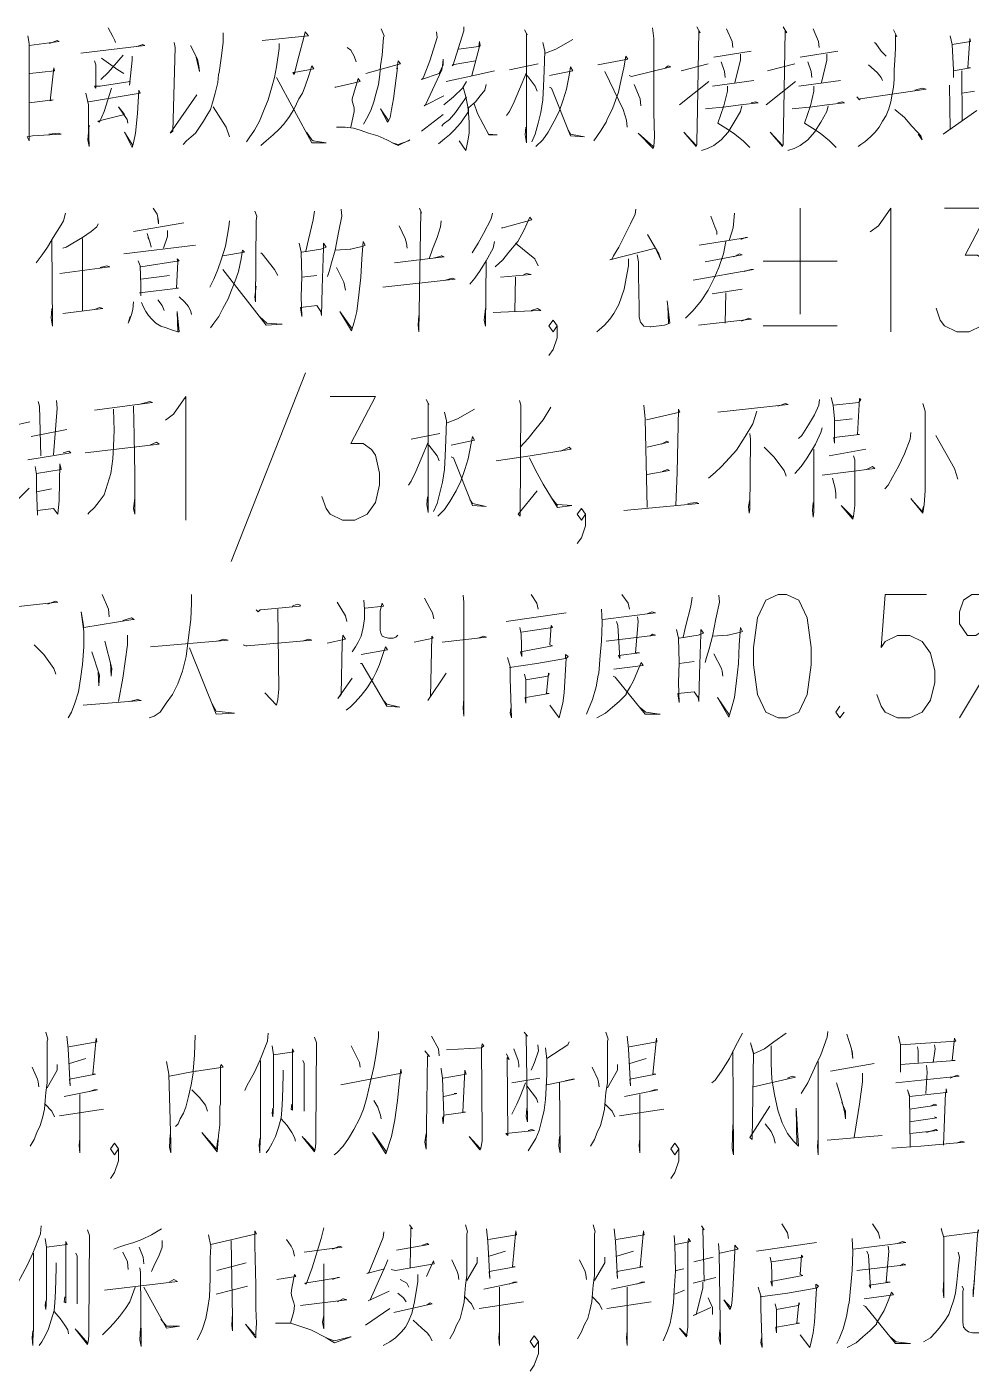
# Model space of a CAD drawing. Header units: millimetres. Extents: x 0 to 829, y 0 to 586.
# Drawn here: x 677.15 to 707.28, y 411.02 to 453.92 of the extents above; entities that cross this region are included whole.
import ezdxf

# ---------------------------------------------------------------- set-up
doc = ezdxf.new("R2010")
doc.units = ezdxf.units.MM

msp = doc.modelspace()

# ---------------------------------------------------------------- linework, layer by layer
at = {"color": 0, "lineweight": 0}
for points in [[(679.742806, 453.883889), (679.8945, 453.605194), (679.958, 453.478194), (679.979167, 453.418222)], [(688.456417, 453.852139), (688.544611, 453.633417), (688.523444, 453.573444), (688.481111, 453.012528), (688.43525, 452.673861), (688.414083, 452.391639), (688.37175, 452.081194), (688.283556, 451.77075), (688.220056, 451.523806), (688.131861, 451.276861), (688.0225, 451.058139), (687.891972, 450.807667)], [(691.088139, 453.915639), (691.088139, 453.788639), (690.738889, 452.673861), (690.717722, 452.702083), (691.458556, 452.829083)], [(693.021361, 453.820389), (693.109556, 453.665167), (693.088389, 453.696917), (693.088389, 450.218528), (693.046056, 450.469), (693.067222, 450.715944)], [(697.110056, 453.883889), (697.152389, 453.541694), (697.152389, 451.245111), (697.152389, 451.181611), (697.173556, 450.4055), (697.152389, 450.095056), (697.131222, 450.031556), (696.651444, 450.528972), (697.131222, 450.095056)], [(698.521167, 453.915639), (698.630528, 453.728667), (698.588194, 453.788639), (698.542333, 451.276861), (698.521167, 450.250278), (698.521167, 450.158556), (698.5, 450.095056), (698.108417, 450.560722), (698.5, 450.126806)], [(699.477194, 453.852139), (699.653583, 453.449972), (699.67475, 453.263)], [(701.283417, 453.915639), (701.392778, 453.728667), (701.346917, 453.788639), (701.304583, 451.276861), (701.283417, 450.250278), (701.283417, 450.158556), (701.26225, 450.095056), (700.870667, 450.560722), (701.26225, 450.126806)], [(702.239444, 453.852139), (702.412306, 453.449972), (702.433472, 453.263)], [(704.804139, 453.820389), (704.9135, 453.605194), (704.867639, 453.665167), (704.867639, 453.23125), (704.846472, 452.857306), (704.825306, 452.546861), (704.825306, 452.236417), (704.804139, 451.989472), (704.761806, 451.77075), (704.715944, 451.523806), (704.652444, 451.305083), (704.56425, 451.089889), (704.454889, 450.902917), (704.349056, 450.715944), (704.218528, 450.560722), (704.063306, 450.4055), (703.890444, 450.250278), (703.759917, 450.158556), (703.67525, 450.095056)], [(677.178111, 453.633417), (677.220444, 453.386472), (677.220444, 451.957722), (677.220444, 451.866), (677.220444, 451.089889), (677.220444, 450.282028), (677.153417, 450.4055), (677.329806, 450.43725), (678.2435, 450.497222), (678.155306, 450.528972), (677.851917, 450.497222)], [(677.220444, 453.322972), (678.176472, 453.449972), (678.112972, 453.478194), (677.873083, 453.386472)], [(681.848889, 453.418222), (681.873583, 453.263), (681.806556, 450.592472), (681.718361, 450.528972), (682.568556, 451.742528)], [(683.415222, 453.728667), (683.415222, 453.478194), (683.415222, 453.418222), (683.348194, 452.920806), (683.284694, 452.455139), (683.263528, 452.391639), (683.242361, 452.144694), (683.154167, 451.8025), (683.065972, 451.492056), (683.002472, 451.276861), (682.893111, 451.089889), (682.78375, 450.902917), (682.653222, 450.715944), (682.522694, 450.528972), (682.392167, 450.4055), (682.240472, 450.282028), (682.131111, 450.158556)], [(685.19675, 453.386472), (685.19675, 453.23125), (685.112083, 452.642111), (685.045056, 452.299917), (684.956861, 451.957722), (684.851028, 451.587306), (684.7205, 451.276861), (684.568806, 450.902917), (684.413583, 450.624222), (684.240722, 450.37375), (684.152528, 450.250278)], [(684.653472, 453.478194), (686.131611, 453.633417), (686.02225, 453.760417), (685.979917, 453.573444), (685.828222, 452.984306), (685.676528, 452.391639), (685.630667, 452.455139), (685.676528, 452.455139), (686.304472, 452.578611), (686.240972, 452.673861), (686.131611, 452.331667), (686.02225, 452.021222), (685.937583, 451.8025), (685.828222, 451.615528), (685.676528, 451.305083), (685.524833, 451.058139), (685.348444, 450.807667), (685.19675, 450.652444), (685.002722, 450.469), (684.784, 450.282028), (684.611139, 450.126806)], [(690.220306, 453.760417), (690.241472, 453.573444), (690.001583, 452.829083), (689.828722, 452.363417), (689.782861, 452.268167), (689.740528, 452.236417), (690.304972, 452.423389), (690.4355, 452.702083), (690.4355, 452.889056), (690.414333, 452.673861), (690.393167, 452.546861), (689.871056, 451.432083), (689.828722, 451.400333), (690.456667, 451.710778)], [(690.915278, 453.1995), (691.567917, 453.29475), (691.589083, 453.449972), (691.61025, 453.322972), (691.589083, 453.29475), (691.349194, 452.363417)], [(693.6105, 453.418222), (693.674, 453.139528), (693.652833, 452.518639), (693.631667, 452.021222), (693.6105, 451.587306), (693.543472, 451.181611), (693.458806, 450.839417), (693.370611, 450.497222), (693.26125, 450.250278)], [(694.566528, 453.509944), (694.02325, 453.1995), (693.695167, 453.076028)], [(704.193833, 453.418222), (704.239694, 453.386472), (704.412556, 453.139528), (704.56425, 452.984306)], [(706.606833, 453.633417), (706.673861, 453.354722), (706.716194, 452.546861), (706.716194, 452.299917), (706.716194, 452.518639), (707.259472, 452.610361), (707.174806, 452.610361), (707.238306, 453.541694), (707.259472, 453.449972), (706.673861, 453.354722)], [(678.871444, 453.076028), (680.914028, 453.322972), (680.850528, 453.354722), (680.652972, 453.29475)], [(679.305361, 452.829083), (679.351222, 452.702083), (679.351222, 451.957722), (679.305361, 452.021222), (679.48175, 452.021222), (680.437778, 452.176444), (680.416611, 452.052972), (680.501278, 452.857306), (680.501278, 452.984306)], [(680.219056, 453.012528), (679.742806, 452.455139), (679.502917, 452.236417)], [(682.371, 453.322972), (682.589722, 452.889056), (682.632056, 452.673861), (682.653222, 452.486889), (682.547389, 452.952556)], [(687.369861, 453.263), (687.479222, 453.16775), (687.588583, 452.984306), (687.652083, 452.797333)], [(695.370861, 452.702083), (696.326889, 452.889056), (696.259861, 452.984306), (696.196361, 452.610361), (696.108167, 452.236417), (696.0235, 451.83425), (695.847111, 451.336833), (695.653083, 450.934667), (695.631917, 450.871167), (695.455528, 450.592472), (695.240333, 450.282028)], [(699.064444, 452.952556), (700.260361, 453.139528)], [(699.914639, 453.044278), (699.914639, 452.857306), (699.73825, 452.144694)], [(701.826694, 452.952556), (703.022611, 453.139528)], [(702.673361, 453.044278), (702.673361, 452.857306), (702.5005, 452.144694)], [(677.241611, 452.423389), (678.024778, 452.518639), (678.003611, 452.610361), (677.89425, 451.555556), (677.982444, 451.587306), (677.220444, 451.492056)], [(679.524083, 452.920806), (680.046194, 452.546861), (680.240222, 452.423389)], [(687.959, 452.423389), (689.066722, 452.733833), (688.999694, 452.829083), (688.957361, 452.578611), (688.978528, 452.610361), (688.848, 451.615528), (688.7845, 451.276861), (688.742167, 451.026389), (688.696306, 450.934667), (688.653972, 450.871167), (688.43525, 451.305083), (688.675139, 450.934667)], [(690.523694, 452.176444), (691.412694, 452.363417), (692.065333, 452.518639)], [(692.545111, 452.546861), (693.458806, 452.733833)], [(693.825694, 452.363417), (694.566528, 452.518639), (694.4995, 452.642111), (694.457167, 452.423389), (694.368972, 451.925972), (694.263139, 451.587306), (694.132611, 451.213361), (693.977389, 450.902917), (693.783361, 450.560722), (693.6105, 450.313778), (693.391778, 450.095056)], [(696.369222, 452.363417), (696.43625, 452.331667), (697.695667, 452.642111), (697.607472, 452.673861), (697.522806, 452.610361)], [(698.02375, 452.518639), (698.891583, 452.733833)], [(699.304333, 452.797333), (699.413694, 452.486889), (699.434861, 452.299917)], [(700.782472, 452.518639), (701.653833, 452.733833)], [(702.066583, 452.797333), (702.172417, 452.486889), (702.197111, 452.299917)], [(703.999806, 452.702083), (704.282028, 452.455139), (704.412556, 452.299917), (704.454889, 452.208194)], [(706.97725, 452.518639), (706.998417, 450.934667)], [(685.112083, 452.299917), (686.240972, 450.218528), (686.696056, 450.218528), (686.283306, 450.282028), (686.240972, 450.313778), (686.068111, 450.560722)], [(686.978278, 451.989472), (687.002972, 451.989472), (687.782611, 452.176444), (687.719111, 452.268167), (687.525083, 451.615528), (687.525083, 451.555556), (687.588583, 451.336833), (687.588583, 451.213361), (687.479222, 450.715944)], [(691.804278, 452.081194), (691.761944, 451.89775), (691.61025, 451.710778), (691.458556, 451.523806), (691.391528, 451.460306), (691.239833, 451.336833), (691.239833, 451.213361), (691.176333, 451.121639), (690.978778, 450.839417), (690.78475, 450.624222), (690.633056, 450.469), (690.477833, 450.342), (690.283806, 450.186778)], [(691.176333, 452.176444), (691.045806, 451.957722), (690.763583, 451.679028), (690.456667, 451.432083)], [(693.088389, 452.455139), (692.869667, 451.925972), (692.696806, 451.523806), (692.545111, 451.213361), (692.456917, 451.089889)], [(693.109556, 452.363417), (693.370611, 452.021222), (693.434111, 451.866)], [(695.586056, 452.486889), (696.175194, 451.276861), (696.284556, 450.934667), (696.305722, 450.715944)], [(696.520917, 452.081194), (696.718472, 451.615528), (696.739639, 451.400333)], [(697.977889, 451.432083), (698.91275, 452.176444)], [(699.022111, 452.021222), (700.348556, 452.208194)], [(700.740139, 451.432083), (701.675, 452.176444)], [(701.784361, 452.021222), (703.107278, 452.208194)], [(679.023139, 451.8025), (679.111333, 451.432083), (679.111333, 450.779444), (679.1325, 450.095056), (679.090167, 450.313778), (679.1325, 450.779444)], [(679.111333, 451.523806), (680.762333, 451.8025), (680.72, 451.89775), (680.677667, 451.149861), (680.610639, 450.528972), (680.547139, 450.218528), (680.501278, 450.063306), (680.264917, 450.560722), (680.522444, 450.126806)], [(679.848639, 451.957722), (679.612278, 451.213361), (679.460583, 450.871167), (679.414722, 450.902917), (680.264917, 451.121639), (680.067361, 451.368583), (680.349583, 450.962889), (680.37075, 450.839417)], [(691.176333, 451.679028), (690.999944, 451.432083), (690.827083, 451.181611), (690.633056, 450.962889), (690.4355, 450.807667), (690.393167, 450.747694)], [(691.066972, 451.989472), (691.151639, 451.679028), (691.218667, 451.368583), (691.239833, 451.149861), (691.261, 450.871167), (691.261, 450.528972), (691.218667, 450.282028), (691.176333, 450.063306), (691.151639, 449.971583), (690.936444, 450.282028)], [(693.825694, 451.989472), (693.892722, 451.957722), (694.4995, 450.43725), (694.936944, 450.4055), (694.4995, 450.497222), (694.414833, 450.624222)], [(699.501889, 452.021222), (699.501889, 451.866), (699.392528, 451.400333), (699.194972, 450.839417), (699.456028, 450.684194), (699.695917, 450.528972), (699.999306, 450.282028), (700.218028, 450.063306)], [(702.260611, 452.021222), (702.260611, 451.866), (702.15125, 451.400333), (701.957222, 450.839417), (702.218278, 450.684194), (702.458167, 450.528972), (702.761556, 450.282028), (702.97675, 450.063306)], [(703.629389, 451.679028), (703.717583, 451.587306), (703.73875, 451.615528), (705.848361, 451.925972), (705.717833, 451.957722), (705.477944, 451.89775)], [(706.585667, 452.052972), (706.606833, 450.652444), (706.391639, 450.497222), (707.457028, 451.245111)], [(706.998417, 451.8025), (707.39, 451.866)], [(683.60925, 450.4055), (683.503417, 450.715944), (683.090667, 451.368583)], [(691.412694, 451.492056), (691.522056, 451.149861), (691.892472, 450.469), (692.153528, 450.469), (691.892472, 450.497222)], [(699.956972, 451.400333), (699.914639, 451.213361), (699.717083, 450.871167), (699.523056, 450.560722), (699.304333, 450.313778), (699.064444, 450.126806), (698.870417, 450.031556), (698.672861, 449.971583)], [(698.803389, 451.305083), (699.456028, 451.368583), (699.914639, 451.432083), (700.479083, 451.492056), (700.412056, 451.523806), (700.260361, 451.492056)], [(702.715694, 451.400333), (702.673361, 451.213361), (702.479333, 450.871167), (702.281778, 450.560722), (702.066583, 450.313778), (701.826694, 450.126806), (701.629139, 450.031556), (701.435111, 449.971583)], [(701.565639, 451.305083), (702.218278, 451.368583), (702.673361, 451.432083), (703.237806, 451.492056), (703.174306, 451.523806), (703.022611, 451.492056)], [(704.846472, 451.276861), (705.153389, 451.026389), (705.38975, 450.747694), (705.566139, 450.560722), (705.671972, 450.43725), (705.717833, 450.313778), (705.587306, 450.497222)], [(689.740528, 450.592472), (690.4355, 451.121639)], [(687.024139, 450.715944), (687.175833, 450.715944), (687.306361, 450.715944), (687.567417, 450.684194), (687.782611, 450.624222), (688.043667, 450.528972), (688.350583, 450.43725), (688.632806, 450.313778), (688.872694, 450.186778), (688.999694, 450.126806), (689.370111, 450.313778), (689.327778, 450.282028), (688.999694, 450.158556), (688.805667, 450.218528)], [(678.374028, 447.971333), (678.310528, 447.724389), (678.2435, 447.600917), (677.982444, 447.195222), (677.809583, 446.884778), (677.636722, 446.637833), (677.439167, 446.390889)], [(681.178611, 448.126556), (681.309139, 447.943111), (681.351472, 447.724389), (681.351472, 447.632667), (681.330306, 447.816111)], [(684.417111, 448.034833), (684.484139, 447.879611), (684.459444, 447.724389), (684.438278, 445.145583), (684.417111, 445.300806), (684.459444, 445.643)], [(686.329167, 448.034833), (686.286833, 447.756139), (686.135139, 447.13525), (686.046944, 446.761306)], [(687.179361, 448.098333), (687.200528, 447.879611), (687.091167, 447.350444), (686.981806, 446.793056), (686.872444, 446.390889), (686.787778, 446.108667), (686.741917, 445.953444)], [(689.677028, 448.126556), (689.744056, 447.971333), (689.722889, 448.034833), (689.655861, 444.186028), (689.634694, 444.401222), (689.655861, 444.711667)], [(692.005361, 447.971333), (691.9595, 447.787889), (691.719611, 447.322222), (691.54675, 447.011778), (691.352722, 446.701333)], [(692.287583, 447.505667), (692.329917, 447.505667), (693.264778, 447.756139), (693.19775, 447.847861), (693.003722, 447.413944), (692.809694, 447.07175), (692.523944, 446.729556), (692.329917, 446.482611), (692.090028, 446.263889)], [(696.577361, 448.098333), (696.556194, 447.943111), (696.4045, 447.632667), (696.210472, 447.226972), (696.034083, 446.884778), (695.861222, 446.606083), (695.818889, 446.514361), (695.751861, 446.482611), (697.208833, 446.856556), (696.947778, 447.290472), (697.318194, 446.669583), (697.381694, 446.482611), (697.208833, 446.856556)], [(698.969194, 447.879611), (699.099722, 447.537417), (699.16675, 447.382194), (699.16675, 447.290472)], [(699.731194, 447.971333), (699.688861, 447.505667), (699.558333, 447.1035)], [(701.826694, 448.126556), (701.826694, 444.746944)], [(704.059778, 447.378667), (704.324361, 447.565639), (704.719472, 448.126556), (704.719472, 444.186028)], [(706.426917, 448.126556), (707.873306, 448.126556), (707.086611, 446.62725), (707.478194, 446.62725), (707.742778, 446.43675), (707.873306, 446.249778), (708.003833, 445.685333), (708.003833, 445.311389), (707.873306, 444.746944), (707.61225, 444.373), (707.217139, 444.186028), (706.822028, 444.186028), (706.426917, 444.373), (706.296389, 444.559972), (706.165861, 444.937444)], [(679.41825, 447.632667), (679.375917, 447.537417), (679.199528, 447.382194), (678.917306, 447.195222), (678.613917, 447.011778), (678.395194, 446.884778), (678.289361, 446.856556)], [(680.547139, 447.382194), (682.155806, 447.660889)], [(681.633694, 447.258722), (681.633694, 447.413944), (681.633694, 447.226972), (681.503167, 446.856556)], [(683.612778, 447.724389), (683.591611, 447.537417), (683.48225, 446.916528), (683.351722, 446.482611), (683.242361, 446.172167), (683.111833, 445.861722), (682.981306, 445.61125)], [(689.024389, 447.569167), (689.221944, 447.167), (689.264278, 447.011778), (689.285444, 446.856556)], [(690.372, 447.724389), (690.350833, 447.537417), (690.241472, 447.195222), (690.089778, 446.824806), (689.983944, 446.514361)], [(677.940111, 447.1035), (677.961278, 444.369472), (677.918944, 444.619944), (677.940111, 444.930389)], [(678.917306, 447.167), (678.917306, 444.866889)], [(680.24375, 446.669583), (682.526222, 446.948278)], [(680.984583, 447.322222), (681.090417, 446.980028), (681.115111, 446.884778), (681.06925, 447.07175), (681.00575, 447.195222)], [(685.83175, 447.011778), (685.89525, 446.729556), (685.916417, 445.953444), (685.89525, 445.300806), (685.916417, 444.679917), (685.874083, 444.962139), (686.396194, 445.022111), (686.526722, 444.835139), (686.547889, 444.711667), (686.569056, 445.583028), (686.611389, 446.856556), (686.611389, 447.011778), (686.699583, 446.884778), (686.526722, 446.824806), (685.916417, 446.729556)], [(686.981806, 446.793056), (687.461583, 446.824806), (687.48275, 446.824806), (687.874333, 446.916528), (687.937833, 446.948278), (687.874333, 447.07175), (687.832, 446.514361), (687.807306, 445.925222), (687.743806, 445.364306), (687.676778, 444.835139), (687.592111, 444.496472), (687.503917, 444.21425), (687.1335, 444.835139), (687.525083, 444.27775)], [(692.068861, 447.07175), (692.026528, 446.856556), (691.807806, 446.450861), (691.613778, 446.140417), (691.437389, 445.893472), (691.285694, 445.7065)], [(692.742667, 447.011778), (693.352972, 446.514361), (693.458806, 446.295639)], [(699.448972, 447.07175), (699.381944, 446.669583), (699.23025, 446.235667), (699.078556, 445.893472), (698.884528, 445.519528), (698.665806, 445.177333), (698.40475, 444.866889), (698.164861, 444.619944)], [(698.598778, 446.948278), (700.143944, 447.195222), (700.076917, 447.195222), (699.925222, 447.13525)], [(680.702361, 446.450861), (680.765861, 446.295639), (680.787028, 445.67475), (680.787028, 445.427806), (680.787028, 445.332556), (680.787028, 445.427806), (680.744694, 445.427806), (681.982944, 445.583028), (681.919444, 445.583028), (681.961778, 446.419111), (681.940611, 446.514361), (682.004111, 446.450861), (680.787028, 446.263889)], [(683.397583, 446.606083), (684.092556, 446.729556), (684.025528, 446.793056), (683.983194, 446.514361), (683.895, 446.108667), (683.810333, 445.861722), (683.679806, 445.519528), (683.570444, 445.240833), (683.397583, 444.930389), (683.267056, 444.679917), (683.111833, 444.464722), (683.006, 444.3095)], [(684.614667, 446.701333), (684.657, 446.669583), (685.048583, 446.172167), (685.157944, 445.985194)], [(688.872694, 446.390889), (690.460194, 446.574333), (690.372, 446.606083), (690.396694, 446.606083), (690.156806, 446.546111)], [(696.341, 446.514361), (696.341, 446.295639), (696.273972, 445.893472), (696.210472, 445.551278), (696.122278, 445.300806), (696.034083, 445.053861), (695.882389, 444.775167), (695.751861, 444.588194), (695.579, 444.401222), (695.406139, 444.246), (695.339111, 444.186028)], [(696.623222, 446.637833), (696.665556, 446.419111), (696.665556, 445.985194), (696.686722, 444.962139), (696.686722, 444.651694), (696.732583, 444.496472), (696.838417, 444.369472), (697.035972, 444.34125), (697.057139, 444.34125), (697.491056, 444.401222), (697.663917, 444.464722), (697.57925, 445.177333)], [(698.796333, 446.419111), (699.971083, 446.637833), (699.882889, 446.669583), (699.710028, 446.574333)], [(678.201167, 446.048694), (679.788667, 446.263889), (679.700472, 446.295639), (679.48175, 446.235667)], [(683.397583, 446.172167), (684.787528, 444.401222), (685.288472, 444.432972), (685.263778, 444.432972), (684.808694, 444.464722), (684.568806, 444.679917)], [(687.027667, 446.235667), (687.264028, 445.77), (687.285194, 445.67475), (687.309889, 445.519528)], [(691.807806, 446.419111), (691.786639, 444.369472), (691.744306, 444.556444), (691.786639, 444.930389)], [(698.40475, 445.829972), (700.337972, 446.172167), (700.253306, 446.172167), (700.034583, 446.108667)], [(700.644889, 446.43675), (703.0085, 446.43675)], [(680.787028, 445.861722), (681.700722, 445.985194)], [(685.916417, 445.925222), (686.396194, 445.985194)], [(688.505806, 445.61125), (690.809444, 445.861722), (690.72125, 445.893472)], [(690.502528, 445.829972), (690.72125, 445.893472)], [(692.262889, 445.925222), (693.243611, 446.016944), (693.091917, 446.048694), (693.003722, 446.016944)], [(692.742667, 445.925222), (692.7215, 444.835139)], [(681.330306, 445.209083), (681.460833, 445.022111), (681.527861, 444.866889)], [(682.004111, 445.300806), (682.1805, 445.145583), (682.3075, 444.990361), (682.374528, 444.835139), (682.395694, 444.743417)], [(699.015056, 445.396056), (699.971083, 445.551278)], [(699.448972, 445.427806), (699.427806, 444.464722)], [(678.289361, 444.775167), (679.569944, 444.930389), (679.460583, 444.962139), (679.308889, 444.898639)], [(680.547139, 445.145583), (680.525972, 444.898639), (680.483639, 444.743417), (680.416611, 444.556444), (680.374278, 444.464722), (680.441306, 444.679917)], [(680.808194, 445.117361), (680.854056, 444.990361), (680.938722, 444.835139), (681.026917, 444.711667), (681.136278, 444.588194), (681.266806, 444.464722), (681.4185, 444.369472), (681.591361, 444.3095), (681.764222, 444.246), (681.961778, 444.186028), (682.004111, 444.186028), (681.940611, 444.835139), (681.961778, 444.186028)], [(692.026528, 444.806917), (692.763833, 444.835139), (693.547, 444.866889), (693.437639, 444.930389), (693.243611, 444.866889)], [(697.600417, 444.990361), (697.621583, 444.464722)], [(694.069111, 444.373), (693.938583, 444.186028), (693.808056, 444.373), (693.938583, 444.559972), (694.069111, 444.373), (694.069111, 443.995528), (693.938583, 443.621583), (693.808056, 443.434611)], [(698.577611, 444.401222), (700.274472, 444.588194), (700.186278, 444.619944), (699.946389, 444.524694)], [(700.644889, 444.373), (703.0085, 444.373)], [(686.036361, 442.873694), (683.669222, 436.862361)], [(677.502667, 441.967056), (677.545, 441.811833), (677.587333, 440.227861)], [(678.088278, 441.998806), (678.109444, 441.748333), (678.000083, 440.259611)], [(679.305361, 441.688361), (681.153917, 441.935306), (681.065722, 441.967056), (680.72, 441.871806)], [(680.543611, 441.811833), (680.568306, 440.8805), (680.589472, 439.638722), (680.589472, 438.643889), (680.589472, 438.365194), (680.543611, 438.552167), (680.589472, 438.890833)], [(681.566667, 441.370861), (681.827722, 441.557833), (682.222833, 442.122278), (682.222833, 438.178222)], [(686.823056, 442.122278), (688.269444, 442.122278), (687.48275, 440.619444), (687.877861, 440.619444), (688.138917, 440.432472), (688.269444, 440.2455), (688.4035, 439.681056), (688.4035, 439.303583), (688.269444, 438.742667), (688.008389, 438.365194), (687.613278, 438.178222), (687.218167, 438.178222), (686.823056, 438.365194), (686.692528, 438.552167), (686.562, 438.929639)], [(689.885167, 442.027028), (689.973361, 441.871806), (689.952194, 441.903556), (689.952194, 438.425167), (689.909861, 438.675639), (689.931028, 438.922583)], [(692.866139, 441.998806), (692.908472, 441.843583), (692.887306, 438.301694), (692.820278, 438.365194), (693.430583, 439.109556)], [(693.8645, 441.780083), (693.624611, 441.377917), (693.384722, 441.095694), (693.148361, 440.78525), (692.887306, 440.506556)], [(696.831361, 441.843583), (696.873694, 441.406139), (696.940722, 438.580389)], [(699.1985, 441.624861), (701.438639, 441.871806), (701.350444, 441.903556), (701.114083, 441.811833)], [(702.440528, 442.027028), (702.415833, 441.843583), (702.285306, 441.533139), (702.091278, 441.222694), (701.872556, 440.8805), (701.766722, 440.78525)], [(702.807417, 442.090528), (702.874444, 441.843583), (702.916778, 441.406139), (702.916778, 441.003972), (702.916778, 440.757028), (702.916778, 440.630028), (702.895611, 440.817), (703.721111, 440.91225), (703.657611, 440.91225), (703.721111, 442.058778), (703.763444, 442.027028), (703.699944, 441.935306), (702.874444, 441.843583)], [(705.742528, 441.903556), (705.809556, 441.656611), (705.809556, 439.109556), (705.784861, 438.675639), (705.742528, 438.396944), (705.350944, 438.862611)], [(679.915667, 441.716583), (679.936833, 441.035722), (679.915667, 440.538306), (679.8945, 440.136139), (679.827472, 439.666944), (679.718111, 439.328278), (679.60875, 438.986083), (679.457056, 438.767361), (679.305361, 438.580389), (679.1325, 438.425167), (679.090167, 438.365194)], [(690.474306, 441.624861), (690.537806, 441.346167), (690.516639, 440.725278), (690.495472, 440.227861), (690.474306, 439.793944), (690.407278, 439.38825), (690.322611, 439.046056), (690.234417, 438.707389), (690.125056, 438.456917)], [(691.430333, 441.716583), (690.887056, 441.406139), (690.558972, 441.282667)], [(696.919556, 441.377917), (697.981417, 441.624861), (697.939083, 441.716583), (697.89675, 439.698694), (697.850889, 438.643889)], [(700.440278, 441.656611), (700.30975, 441.250917), (700.069861, 440.84875), (699.787639, 440.414833), (699.568917, 440.164361), (699.307861, 439.885667), (699.113833, 439.698694), (698.895111, 439.511722)], [(702.916778, 441.346167), (703.481222, 441.406139)], [(676.677167, 441.190944), (677.241611, 441.314417)], [(677.283944, 440.84875), (678.416361, 441.067472)], [(689.408917, 440.757028), (690.322611, 440.940472)], [(700.221556, 440.940472), (700.242722, 440.757028), (700.221556, 438.520417), (700.200389, 438.396944), (700.179222, 438.612139), (700.221556, 438.830861)], [(702.525194, 441.127444), (702.482861, 440.972222), (702.31, 440.601806), (702.048944, 440.164361), (701.851389, 439.885667), (701.657361, 439.666944)], [(705.350944, 440.972222), (705.329778, 440.757028), (705.156917, 440.291361), (704.959361, 439.885667), (704.765333, 439.543472), (704.634806, 439.296528), (704.525444, 439.173056)], [(676.783, 440.538306), (676.761833, 438.707389), (676.698333, 438.675639), (677.220444, 439.201278)], [(679.001972, 440.319583), (680.543611, 440.506556), (681.372639, 440.601806), (681.284444, 440.661778), (681.065722, 440.570056)], [(689.952194, 440.661778), (689.733472, 440.136139), (689.560611, 439.730444), (689.408917, 439.42), (689.320722, 439.296528)], [(689.973361, 440.570056), (690.234417, 440.227861), (690.297917, 440.072639)], [(690.6895, 440.570056), (691.430333, 440.725278), (691.363306, 440.84875), (691.320972, 440.630028), (691.232778, 440.136139), (691.126944, 439.793944), (690.996417, 439.42), (690.841194, 439.109556), (690.647167, 438.767361), (690.474306, 438.520417), (690.255583, 438.301694)], [(692.125306, 440.072639), (693.211861, 440.227861), (694.517139, 440.446583), (694.450111, 440.506556), (694.189056, 440.383083)], [(696.940722, 440.506556), (697.635694, 440.661778), (697.568667, 440.693528), (697.395806, 440.601806)], [(701.375139, 439.575222), (701.308111, 439.762194), (700.983556, 440.196111), (700.676639, 440.506556)], [(706.155278, 440.8805), (706.744417, 439.822167), (706.85025, 439.4835)], [(677.174583, 440.104389), (678.546889, 440.319583), (678.479861, 440.383083), (678.307, 440.319583)], [(690.6895, 440.196111), (690.756528, 440.164361), (691.363306, 438.643889), (691.80075, 438.612139), (691.363306, 438.707389), (691.278639, 438.830861)], [(693.190694, 440.164361), (693.363556, 439.793944), (693.624611, 439.328278), (693.885667, 438.890833), (694.083222, 438.580389), (694.538306, 438.643889), (694.083222, 438.675639)], [(702.264139, 440.446583), (702.264139, 438.456917), (702.242972, 438.269944), (702.221806, 438.488667), (702.242972, 438.735611)], [(702.743917, 440.227861), (703.918667, 440.446583)], [(703.527083, 440.227861), (703.569417, 440.104389), (703.569417, 439.201278), (703.569417, 438.643889), (703.527083, 438.301694), (703.502389, 438.209972), (703.1355, 438.643889), (703.502389, 438.269944)], [(677.414472, 439.885667), (677.456806, 439.638722), (677.456806, 439.173056), (677.4815, 438.333444), (677.4815, 438.488667), (678.000083, 438.552167), (678.130611, 438.365194), (678.176472, 438.799111), (678.197639, 439.977389), (678.239972, 439.793944), (677.456806, 439.666944)], [(696.940722, 439.638722), (697.656861, 439.762194), (697.593361, 439.793944), (697.416972, 439.730444)], [(702.525194, 439.606972), (704.200889, 439.822167), (704.133861, 439.885667), (703.939833, 439.793944)], [(702.853278, 439.511722), (702.937944, 439.201278), (702.959111, 439.017833), (702.959111, 438.862611)], [(677.456806, 439.077806), (677.936583, 439.173056)], [(693.885667, 438.890833), (694.083222, 438.643889)], [(705.372111, 438.830861), (705.721361, 438.456917), (705.763694, 438.612139)], [(694.97575, 438.365194), (694.845222, 438.178222), (694.711167, 438.365194), (694.845222, 438.552167), (694.97575, 438.365194), (694.97575, 437.99125), (694.845222, 437.613778), (694.711167, 437.426806)], [(696.199889, 438.488667), (698.591722, 438.707389), (698.503528, 438.735611), (698.242472, 438.707389)], [(679.552306, 435.807556), (679.746333, 435.341889), (679.7675, 435.094944)], [(682.399222, 435.807556), (682.399222, 435.528861), (682.378056, 435.003222), (682.289861, 434.350583), (682.226361, 433.821417), (682.117, 433.35575), (681.965306, 432.953583), (681.788917, 432.611389), (681.594889, 432.332694), (681.397333, 432.050472), (681.203306, 431.927), (681.051611, 431.867028)], [(691.0705, 435.779333), (691.091667, 435.560611), (691.091667, 431.927), (691.0705, 432.177472), (691.091667, 432.487917)], [(693.243611, 435.807556), (693.42, 435.528861), (693.462333, 435.341889)], [(696.136389, 435.807556), (696.330417, 435.528861), (696.376278, 435.341889)], [(699.223194, 435.779333), (699.244361, 435.560611), (699.135, 435.031444), (699.025639, 434.474056), (698.919806, 434.068361), (698.831611, 433.789667), (698.789278, 433.634444)], [(705.851889, 435.807556), (704.539556, 435.807556), (704.4055, 434.11775), (704.539556, 434.30825), (704.931139, 434.495222), (705.32625, 434.495222), (705.721361, 434.30825), (705.982417, 433.930778), (706.116472, 433.366333), (706.116472, 432.992389), (705.982417, 432.427944), (705.721361, 432.054), (705.32625, 431.867028), (704.931139, 431.867028), (704.539556, 432.054), (704.4055, 432.240972), (704.274972, 432.614917)], [(706.903167, 431.867028), (709.270306, 435.807556)], [(707.562861, 435.807556), (707.823917, 435.433611), (707.823917, 435.056139), (707.693389, 434.682194), (707.428806, 434.495222), (707.16775, 434.495222), (706.903167, 434.869167), (706.903167, 435.246639), (707.037222, 435.620583), (707.298278, 435.807556), (707.562861, 435.807556), (707.823917, 435.620583), (708.219028, 435.433611), (708.614139, 435.433611), (709.00925, 435.620583), (709.270306, 435.807556)], [(675.901056, 435.313667), (678.137667, 435.560611), (678.053, 435.592361), (677.813111, 435.497111)], [(684.462972, 435.313667), (684.53, 435.250167), (684.5935, 435.313667), (684.614667, 435.313667), (685.856444, 435.437139), (685.877611, 435.468889), (685.76825, 435.497111), (685.616556, 435.437139)], [(685.157944, 435.341889), (685.182639, 432.798361), (685.157944, 432.456167), (685.115611, 432.269194), (684.745194, 432.671361), (685.115611, 432.269194), (685.136778, 432.360917)], [(687.048833, 435.560611), (687.309889, 435.126694), (687.35575, 434.939722)], [(687.899028, 435.624111), (687.920194, 435.341889), (687.920194, 435.031444), (687.877861, 434.75275), (687.810833, 434.474056), (687.722639, 434.287083), (687.637972, 434.131861), (687.528611, 433.976639)], [(687.941361, 435.373639), (688.526972, 435.437139), (688.484639, 435.528861), (688.421139, 435.281917), (688.421139, 435.063194), (688.421139, 434.876222), (688.421139, 434.661028), (688.442306, 434.565778), (688.484639, 434.474056), (688.572833, 434.442306), (688.682194, 434.410556), (688.833889, 434.410556), (688.918556, 434.442306), (688.985583, 434.505806)], [(689.83225, 435.684083), (690.005111, 435.373639), (690.093306, 435.218417), (690.135639, 435.031444)], [(695.48375, 435.341889), (695.504917, 434.907972), (695.48375, 434.318833), (695.441417, 433.853167), (695.395556, 433.29225), (695.374389, 433.232278), (695.310889, 432.858333), (695.201528, 432.456167), (695.071, 432.145722), (695.0075, 431.9905)], [(698.376528, 435.715833), (698.330667, 435.437139), (698.178972, 434.81625), (698.094306, 434.442306)], [(680.204944, 434.971472), (680.487167, 435.063194), (680.571833, 435.003222), (680.5295, 435.003222), (678.963167, 434.75275), (678.8785, 435.250167), (678.963167, 434.629278), (678.963167, 434.131861), (678.920833, 433.574472), (678.857333, 433.108806), (678.790306, 432.703111), (678.680944, 432.332694), (678.571583, 432.050472), (678.46575, 431.867028)], [(692.442806, 434.939722), (694.354861, 435.218417)], [(695.526083, 435.003222), (697.201778, 435.218417), (697.092417, 435.250167), (696.940722, 435.186667)], [(695.963528, 434.939722), (696.005861, 434.81625), (696.069361, 433.757917), (696.027028, 433.853167), (696.700833, 433.944889), (696.570306, 433.944889), (696.6585, 434.939722), (696.637333, 435.094944)], [(680.356639, 434.505806), (680.356639, 434.195361), (680.204944, 433.137028), (680.074417, 432.392667)], [(686.724278, 434.255333), (687.309889, 434.382333), (687.225222, 434.505806), (687.204056, 434.255333), (687.179361, 432.611389), (687.073528, 432.487917), (687.528611, 433.137028)], [(692.876722, 434.75275), (692.919056, 434.537556), (692.940222, 433.821417), (692.897889, 433.976639), (693.917417, 434.163611), (693.83275, 434.195361), (693.875083, 434.81625), (693.917417, 434.75275), (692.919056, 434.597528)], [(695.635444, 434.318833), (697.201778, 434.505806), (697.113583, 434.537556), (697.028917, 434.474056)], [(697.875583, 434.692778), (697.939083, 434.410556), (697.963778, 433.634444), (697.939083, 432.981806), (697.963778, 432.360917), (697.917917, 432.643139), (698.440028, 432.703111), (698.570556, 432.516139), (698.591722, 432.392667), (698.612889, 433.264028), (698.65875, 434.537556), (698.65875, 434.692778), (698.743417, 434.565778), (698.570556, 434.505806), (697.963778, 434.410556)], [(699.025639, 434.474056), (699.505417, 434.505806), (699.526583, 434.505806), (699.918167, 434.597528), (699.985194, 434.629278), (699.918167, 434.75275), (699.875833, 434.195361), (699.854667, 433.602694), (699.787639, 433.045306), (699.724139, 432.516139), (699.635944, 432.177472), (699.54775, 431.89525), (699.180861, 432.516139), (699.572444, 431.95875)], [(678.074167, 433.264028), (678.007139, 433.447472), (677.682583, 433.884917), (677.379194, 434.195361)], [(679.636972, 434.318833), (679.855694, 433.447472), (679.834528, 433.200528), (679.813361, 433.634444)], [(681.093944, 434.131861), (683.573972, 434.350583), (683.41875, 434.382333), (683.224722, 434.318833)], [(682.332194, 434.100111), (683.182389, 431.9905), (683.768, 432.02225), (683.182389, 432.082222), (683.051861, 432.332694)], [(684.050222, 434.195361), (684.138417, 434.163611), (684.18075, 434.163611), (686.2445, 434.350583), (686.138667, 434.382333), (685.941111, 434.318833)], [(687.810833, 433.884917), (688.6575, 434.040139), (688.594, 434.131861), (688.505806, 433.884917), (688.396444, 433.574472), (688.290611, 433.324), (688.18125, 433.108806), (688.008389, 432.826583), (687.810833, 432.579639), (687.616806, 432.360917), (687.465111, 432.205694), (687.334583, 432.113972)], [(689.507694, 434.287083), (690.114472, 434.410556), (690.072139, 434.474056), (690.029806, 432.547889), (689.941611, 432.424417), (690.527222, 433.29225)], [(690.396694, 434.287083), (691.811333, 434.442306), (691.723139, 434.474056), (691.550278, 434.410556)], [(679.224222, 433.976639), (679.464111, 433.232278), (679.442944, 432.890083), (679.421778, 433.324)], [(692.5945, 432.177472), (692.569806, 432.02225), (692.615667, 431.867028), (692.569806, 433.108806), (692.569806, 433.510972), (692.485139, 433.789667)], [(692.548639, 433.479222), (693.42, 433.602694), (694.333694, 433.757917), (694.333694, 433.884917), (694.418361, 433.821417), (694.354861, 433.757917), (694.287833, 432.671361), (694.2455, 432.332694), (694.178472, 432.050472), (694.136139, 431.867028), (693.83275, 432.269194)], [(695.875333, 433.41925), (696.810194, 433.542722), (696.746694, 433.634444), (696.637333, 433.35575), (696.506806, 433.045306), (696.397444, 432.858333), (696.266917, 432.643139), (696.266917, 432.611389), (696.048194, 432.392667), (695.833, 432.205694), (695.614278, 432.02225), (695.332056, 431.867028)], [(697.963778, 433.602694), (698.440028, 433.666194)], [(699.0715, 433.913139), (699.311389, 433.447472), (699.332556, 433.35575), (699.353722, 433.200528)], [(687.789667, 433.602694), (687.832, 433.602694), (688.636333, 432.237444), (689.049083, 432.205694), (688.636333, 432.300944), (688.526972, 432.424417)], [(693.028417, 433.264028), (693.07075, 433.077056), (693.07075, 432.332694), (693.049583, 432.516139), (693.07075, 432.516139), (693.811583, 432.643139), (693.723389, 432.643139), (693.790417, 433.29225), (693.811583, 433.264028), (693.765722, 433.200528), (693.07075, 433.077056)], [(695.854167, 433.200528), (695.917667, 433.168778), (696.873694, 431.9905), (697.353472, 431.9905), (697.332306, 431.9905), (696.898389, 432.050472), (696.700833, 432.205694)], [(678.942, 432.269194), (680.790556, 432.424417), (680.681194, 432.456167), (680.420139, 432.392667)], [(703.093167, 432.240972), (702.959111, 432.054), (703.093167, 431.867028), (703.223694, 432.054)], [(677.749611, 421.837556), (677.813111, 421.618833), (677.791944, 421.555333), (677.791944, 420.65575), (677.791944, 420.221833), (677.749611, 419.911389), (677.724917, 419.664444), (677.70375, 419.382222), (677.64025, 419.103528), (677.573222, 418.856583), (677.463861, 418.637861), (677.379194, 418.419139), (677.248667, 418.203944)], [(678.423417, 421.710556), (678.46575, 421.308389), (678.52925, 420.130111), (678.508083, 420.345306), (679.333583, 420.500528), (679.248917, 420.500528), (679.35475, 421.650583), (679.379444, 421.527111), (678.486917, 421.371889)], [(682.519167, 421.742306), (682.498, 421.121417), (682.452139, 420.595778), (682.452139, 420.532278), (682.388639, 420.158333), (682.300444, 419.787917), (682.215778, 419.445722), (682.14875, 419.25875), (682.039389, 419.071778), (681.975889, 418.916556), (681.887694, 418.824833)], [(684.843972, 421.805806), (684.822806, 421.555333), (684.582917, 420.934444), (684.410056, 420.564028), (684.170167, 420.130111), (684.106667, 419.974889)], [(686.322111, 421.682333), (686.389139, 421.495361), (686.364444, 418.574361), (686.364444, 418.295667), (686.343278, 418.108694), (686.322111, 418.016972), (685.930528, 418.514389)], [(688.364694, 421.865778), (688.364694, 421.682333), (688.280028, 421.089667), (688.213, 420.71925), (688.103639, 420.221833), (687.997806, 419.756167), (687.888444, 419.382222), (687.757917, 419.071778), (687.585056, 418.729583), (687.408667, 418.450889), (687.235806, 418.203944), (687.03825, 417.985222), (686.953583, 417.92525)], [(690.061556, 421.710556), (690.280278, 421.308389), (690.301444, 421.089667)], [(693.017833, 421.837556), (693.127194, 421.710556), (693.081333, 421.742306), (693.127194, 418.980056), (693.081333, 419.135278), (693.106028, 419.413972)], [(695.624861, 421.837556), (695.691889, 421.618833), (695.670722, 421.555333), (695.670722, 420.65575), (695.670722, 420.221833), (695.624861, 419.911389), (695.603694, 419.664444), (695.582528, 419.382222), (695.5155, 419.103528), (695.452, 418.856583), (695.342639, 418.637861), (695.257972, 418.419139), (695.127444, 418.203944)], [(696.298667, 421.710556), (696.344528, 421.308389), (696.408028, 420.130111), (696.386861, 420.345306), (697.212361, 420.500528), (697.124167, 420.500528), (697.233528, 421.650583), (697.254694, 421.527111), (696.365694, 421.371889)], [(699.985194, 421.805806), (699.745306, 421.371889), (699.568917, 420.997944), (699.311389, 420.595778), (699.113833, 420.313556), (699.004472, 420.221833)], [(701.375139, 421.805806), (700.983556, 421.527111), (700.680167, 421.308389), (700.330917, 421.153167), (700.242722, 421.495361), (700.330917, 421.184917), (700.288583, 418.419139), (700.221556, 418.482639), (700.853028, 419.477472)], [(702.701583, 421.865778), (702.680417, 421.682333), (702.482861, 421.121417), (702.331167, 420.810972), (702.070111, 420.221833), (701.851389, 419.879639)], [(703.308361, 421.774056), (703.460056, 421.308389), (703.505917, 420.997944), (703.48475, 421.244889)], [(704.962889, 421.710556), (705.026389, 421.431861), (705.026389, 420.779222), (705.026389, 420.751), (705.026389, 420.564028), (705.026389, 420.751), (705.026389, 420.810972), (706.765583, 420.934444), (706.677389, 420.934444), (706.744417, 421.650583), (706.78675, 421.555333), (705.026389, 421.431861)], [(684.995667, 419.413972), (684.9745, 419.25875), (684.995667, 419.135278), (685.016833, 419.509222), (685.016833, 420.221833), (685.016833, 421.121417), (684.9745, 421.400111), (685.016833, 421.121417), (685.669472, 421.216667), (685.627139, 421.308389), (685.627139, 421.184917), (685.627139, 419.632694), (685.627139, 419.354), (685.584806, 419.382222), (685.605972, 419.537444)], [(687.779083, 420.71925), (687.757917, 420.874472), (687.496861, 421.400111)], [(689.842833, 421.244889), (689.994528, 421.061444), (689.931028, 421.089667), (689.888694, 418.108694), (689.842833, 418.327417), (689.888694, 418.606111)], [(690.537806, 421.276639), (691.649056, 421.340139), (691.670222, 421.463611), (691.733722, 421.400111), (691.649056, 421.340139), (691.670222, 418.606111), (691.670222, 418.359167), (691.627889, 418.140444), (691.603194, 418.080472), (691.257472, 418.514389), (691.603194, 418.140444)], [(692.68975, 421.308389), (692.820278, 420.934444), (692.844972, 420.810972), (692.844972, 420.71925)], [(693.691639, 421.340139), (693.733972, 420.966194), (693.733972, 420.500528), (693.712806, 420.066611), (693.691639, 419.692667), (693.649306, 419.354), (693.582278, 419.040028), (693.494083, 418.701361), (693.38825, 418.450889), (693.148361, 418.048722)], [(693.45175, 421.431861), (693.472917, 421.244889), (693.342389, 420.874472), (693.236556, 420.624)], [(694.453639, 421.527111), (694.407778, 421.431861), (693.733972, 420.997944)], [(699.678278, 421.244889), (699.699444, 417.92525), (699.657111, 418.140444), (699.678278, 418.884806)], [(700.895361, 421.400111), (700.895361, 420.842722), (700.916528, 420.345306), (701.004722, 419.847889), (701.114083, 419.354), (701.244611, 418.948306), (701.417472, 418.606111), (701.615028, 418.359167), (701.766722, 418.203944), (701.699694, 419.413972), (701.720861, 418.263917)], [(705.569667, 421.371889), (705.590833, 421.244889), (705.590833, 420.874472)], [(706.112944, 421.431861), (706.134111, 421.308389), (706.070611, 420.874472)], [(678.1165, 420.810972), (678.1165, 420.624), (677.791944, 420.066611)], [(678.508083, 420.842722), (679.030194, 420.997944)], [(681.605472, 420.906222), (681.6725, 420.500528), (681.736, 418.295667), (681.736, 417.985222), (681.693667, 418.172194), (681.714833, 418.574361)], [(681.693667, 420.440556), (682.519167, 420.595778), (682.5615, 420.595778), (683.408167, 420.71925), (683.344667, 420.810972), (683.3235, 420.751), (683.3235, 420.098361), (683.3235, 419.537444), (683.302333, 419.477472), (683.302333, 418.948306), (683.302333, 418.884806), (683.256472, 418.546139), (683.235306, 418.263917), (683.214139, 418.016972), (682.734361, 418.637861), (683.192972, 418.108694), (683.235306, 418.419139)], [(684.604083, 420.934444), (684.604083, 418.514389), (684.582917, 418.140444), (684.582917, 417.985222), (684.56175, 418.235694), (684.582917, 418.450889)], [(685.951694, 420.934444), (685.997556, 420.842722), (685.997556, 419.32225)], [(692.453389, 421.153167), (692.538056, 420.966194), (692.474556, 421.029694), (692.495722, 418.546139), (692.432222, 418.606111), (693.342389, 418.701361), (693.257722, 418.729583), (693.148361, 418.701361)], [(695.995278, 420.810972), (695.995278, 420.624), (695.670722, 420.066611)], [(696.386861, 420.842722), (696.908972, 420.997944)], [(702.394667, 420.906222), (702.394667, 417.92525), (702.3735, 418.203944), (702.394667, 418.450889)], [(702.78625, 420.595778), (704.179722, 420.842722)], [(705.851889, 420.779222), (705.873056, 420.564028), (705.830722, 419.879639)], [(677.312167, 420.71925), (677.488556, 420.345306), (677.509722, 420.253583), (677.530889, 420.098361)], [(685.32375, 420.624), (685.32375, 420.468778), (685.302583, 419.724417), (685.277889, 419.354), (685.256722, 419.103528), (685.172056, 418.793083), (685.083861, 418.514389), (684.9745, 418.295667), (684.865139, 418.108694), (684.780472, 417.985222)], [(688.170667, 418.637861), (688.56225, 418.016972), (688.604583, 417.953472), (688.777444, 418.514389), (688.886806, 419.040028), (688.975, 419.664444), (689.0385, 420.285333), (689.084361, 420.65575), (689.105528, 420.532278), (687.168778, 420.158333)], [(690.364944, 420.6875), (690.364944, 420.65575), (690.410806, 420.377056), (690.453139, 419.19525), (690.431972, 418.916556), (690.410806, 419.103528), (690.453139, 419.19525), (691.148111, 419.2905), (691.059917, 419.2905), (691.126944, 420.624), (691.169278, 420.500528), (690.431972, 420.377056)], [(692.62625, 420.221833), (693.518778, 420.377056)], [(693.733972, 420.158333), (694.6265, 420.345306), (694.559472, 420.345306), (694.323111, 420.285333)], [(695.190944, 420.71925), (695.363806, 420.345306), (695.3885, 420.253583), (695.409667, 420.098361)], [(700.330917, 420.098361), (701.678528, 420.408806), (701.569167, 420.440556), (701.417472, 420.377056)], [(703.809306, 420.532278), (703.809306, 420.253583), (703.721111, 419.537444), (703.636444, 419.011806), (703.54825, 418.482639)], [(704.874694, 420.221833), (706.896111, 420.440556), (706.829083, 420.468778), (706.613889, 420.377056)], [(678.335222, 419.787917), (679.400611, 420.003111), (679.29125, 420.003111), (679.139556, 419.943139)], [(682.409806, 420.003111), (682.649694, 419.756167), (682.843722, 419.509222), (682.91075, 419.32225), (682.864889, 419.445722)], [(693.060167, 420.221833), (692.887306, 419.787917), (692.777944, 419.537444), (692.62625, 419.227)], [(693.106028, 420.130111), (693.409417, 419.724417), (693.45175, 419.600944)], [(694.146722, 420.221833), (694.167889, 417.985222), (694.125556, 418.203944), (694.146722, 418.514389)], [(696.214, 419.787917), (697.279389, 420.003111), (697.170028, 420.003111), (697.018333, 419.943139)], [(702.983806, 420.221833), (703.068472, 419.943139), (703.177833, 419.569194), (703.244861, 419.25875), (703.266028, 419.071778), (703.266028, 419.32225), (703.156667, 419.600944)], [(705.329778, 418.172194), (705.308611, 419.819667), (705.245111, 420.003111), (705.308611, 419.787917), (706.483361, 419.911389), (706.483361, 420.034861), (706.504528, 419.911389), (706.462194, 419.911389), (706.395167, 418.235694)], [(677.724917, 419.537444), (677.943639, 419.32225), (678.031833, 419.135278)], [(678.836167, 419.847889), (678.836167, 417.985222), (678.811472, 418.235694), (678.836167, 418.450889)], [(688.213, 419.664444), (688.343528, 419.445722), (688.431722, 419.19525), (688.452889, 419.071778)], [(690.453139, 419.787917), (690.865889, 419.879639), (690.798861, 419.879639), (690.777694, 419.879639)], [(695.603694, 419.537444), (695.822417, 419.32225), (695.907083, 419.135278)], [(696.711417, 419.847889), (696.711417, 417.985222), (696.69025, 418.235694), (696.711417, 418.450889)], [(705.308611, 419.382222), (706.179972, 419.509222), (706.112944, 419.537444), (705.982417, 419.477472)], [(678.183528, 419.167028), (679.594639, 419.382222)], [(685.256722, 419.071778), (685.454278, 418.856583), (685.605972, 418.637861), (685.690639, 418.482639), (685.715333, 418.359167)], [(696.062306, 419.167028), (697.473417, 419.382222)], [(705.308611, 418.980056), (706.179972, 419.103528), (706.112944, 419.135278)], [(700.701333, 418.916556), (700.895361, 418.669611), (700.983556, 418.482639), (701.025889, 418.295667)], [(705.329778, 418.606111), (706.201139, 418.701361), (706.155278, 418.729583), (705.851889, 418.637861)], [(680.074417, 418.112222), (679.943889, 417.92525), (679.813361, 418.112222), (679.943889, 418.299194), (680.074417, 418.112222), (680.074417, 417.73475), (679.943889, 417.360806), (679.813361, 417.173833)], [(685.997556, 418.450889), (686.322111, 418.080472)], [(688.234167, 418.574361), (688.62575, 418.016972), (688.604583, 418.016972)], [(697.953194, 418.112222), (697.822667, 417.92525), (697.692139, 418.112222), (697.822667, 418.299194), (697.953194, 418.112222), (697.953194, 417.73475), (697.822667, 417.360806), (697.692139, 417.173833)], [(702.680417, 418.390917), (704.049194, 418.514389), (704.440778, 418.546139)], [(706.807917, 418.295667), (706.984306, 418.359167), (707.068972, 418.327417), (705.679028, 418.203944), (704.744167, 418.140444)], [(677.601444, 415.660417), (677.580278, 415.409944), (677.340389, 414.789056), (677.164, 414.418639), (676.927639, 413.981194), (676.860611, 413.825972)], [(689.359528, 415.688639), (689.447722, 415.565167), (689.401861, 415.596917), (689.380694, 414.323389)], [(691.141056, 415.688639), (691.208083, 415.473444), (691.186917, 415.409944), (691.186917, 414.510361), (691.186917, 414.076444), (691.141056, 413.766), (691.119889, 413.515528), (691.098722, 413.236833), (691.035222, 412.958139), (690.968194, 412.707667), (690.858833, 412.492472), (690.774167, 412.27375), (690.643639, 412.058556)], [(695.219167, 415.688639), (695.282667, 415.473444), (695.2615, 415.409944), (695.2615, 414.510361), (695.2615, 414.076444), (695.219167, 413.766), (695.194472, 413.515528), (695.173306, 413.236833), (695.109806, 412.958139), (695.042778, 412.707667), (694.933417, 412.492472), (694.84875, 412.27375), (694.718222, 412.058556)], [(698.672861, 415.660417), (698.761056, 415.533417), (698.718722, 415.565167), (698.761056, 413.889472)], [(701.237556, 415.720389), (701.413944, 415.441694), (701.456278, 415.254722)], [(704.130333, 415.720389), (704.324361, 415.441694), (704.370222, 415.254722)], [(677.753139, 413.268583), (677.731972, 413.113361), (677.753139, 412.989889), (677.774306, 413.360306), (677.774306, 414.076444), (677.774306, 414.976028), (677.731972, 415.254722), (677.774306, 414.976028), (678.426944, 415.06775), (678.384611, 415.163), (678.384611, 415.039528), (678.384611, 413.483778), (678.384611, 413.205083), (678.33875, 413.236833), (678.359917, 413.392056)], [(679.079583, 415.533417), (679.143083, 415.349972), (679.121917, 412.428972), (679.121917, 412.150278), (679.10075, 411.963306), (679.079583, 411.871583), (678.688, 412.369)], [(681.446722, 415.565167), (681.122167, 415.378194), (680.818778, 415.222972), (680.557722, 415.13125), (680.2755, 415.039528), (680.077944, 414.976028), (679.92625, 414.912528)], [(681.467889, 415.19475), (681.467889, 414.976028), (681.362056, 414.697333), (681.231528, 414.446861), (681.122167, 414.199917)], [(682.946028, 415.378194), (683.013056, 415.007778), (682.991889, 414.633833), (682.991889, 413.981194), (682.970722, 413.392056), (682.924861, 413.049861), (682.861361, 412.707667), (682.752, 412.369), (682.663806, 412.182028), (682.579139, 412.026806)], [(683.013056, 415.06775), (684.470028, 415.409944), (684.424167, 415.505194), (684.424167, 415.039528), (684.448861, 413.766), (684.448861, 413.113361), (684.448861, 413.018111), (684.470028, 412.552444), (684.448861, 412.242), (684.448861, 412.086778), (684.120778, 412.524222), (684.424167, 412.182028)], [(683.665694, 415.19475), (683.708028, 412.739417), (683.708028, 412.3055), (683.686861, 412.492472), (683.708028, 412.862889)], [(685.426056, 415.222972), (685.57775, 415.007778), (685.64125, 414.884306), (685.687111, 414.697333)], [(686.621972, 415.596917), (686.533778, 415.254722), (686.251556, 414.323389), (686.057528, 413.794222), (686.011667, 413.825972), (687.119389, 414.012944), (687.055889, 414.012944), (686.904194, 413.949444)], [(688.534028, 415.473444), (688.512861, 415.286472), (688.05425, 414.168167), (687.99075, 414.136417), (688.555194, 414.291639)], [(691.814861, 415.565167), (691.860722, 415.163), (691.924222, 413.981194), (691.903056, 414.199917), (692.728556, 414.355139), (692.643889, 414.355139), (692.749722, 415.505194), (692.770889, 415.378194), (691.881889, 415.222972)], [(695.892972, 415.565167), (695.935306, 415.163), (695.998806, 413.981194), (695.977639, 414.199917), (696.803139, 414.355139), (696.718472, 414.355139), (696.824306, 415.505194), (696.849, 415.378194), (695.956472, 415.222972)], [(697.805028, 415.349972), (697.826194, 415.06775), (697.847361, 414.199917), (697.805028, 413.610778), (697.783861, 413.205083), (697.738, 412.894639), (697.6745, 412.552444), (697.586306, 412.3055), (697.455778, 411.995056)], [(697.847361, 415.06775), (698.327139, 415.163), (698.260111, 415.254722), (698.238944, 415.06775), (698.238944, 412.428972), (698.217778, 412.27375), (698.196611, 412.118528), (697.977889, 412.397222), (698.217778, 412.150278)], [(703.477694, 415.254722), (703.498861, 414.820806), (703.477694, 414.231667), (703.435361, 413.766), (703.3895, 413.205083), (703.368333, 413.145111), (703.304833, 412.771167), (703.195472, 412.369), (703.064944, 412.058556), (702.997917, 411.903333)], [(706.345778, 415.565167), (706.324611, 415.565167), (706.412806, 415.286472), (706.412806, 413.360306), (706.391639, 413.579028), (706.412806, 413.949444)], [(706.412806, 415.318222), (707.562861, 415.473444), (707.499361, 415.533417), (707.478194, 415.378194), (707.347667, 413.392056), (707.347667, 413.610778), (707.39, 413.921222)], [(677.361556, 414.789056), (677.361556, 412.369), (677.340389, 411.995056), (677.340389, 411.839833), (677.319222, 412.086778), (677.340389, 412.3055)], [(678.709167, 414.789056), (678.7515, 414.697333), (678.7515, 413.173333)], [(680.208472, 414.820806), (680.360167, 414.510361), (680.381333, 414.263417)], [(680.730583, 414.976028), (680.861111, 414.665583), (680.882278, 414.446861)], [(685.9905, 414.820806), (687.207583, 414.976028), (687.119389, 415.007778), (686.904194, 414.912528)], [(688.946778, 414.884306), (689.969833, 415.06775), (689.923972, 415.0995), (689.772278, 415.039528)], [(691.903056, 414.697333), (692.425167, 414.852556)], [(695.977639, 414.697333), (696.49975, 414.852556)], [(699.216139, 415.0995), (699.237306, 414.820806), (699.283167, 411.871583), (699.237306, 412.058556), (699.262, 412.33725)], [(699.262, 414.789056), (699.847611, 414.912528), (699.73825, 415.039528), (699.73825, 414.852556), (699.695917, 414.012944), (699.67475, 413.610778), (699.650056, 413.300333), (699.628889, 413.113361), (699.586556, 412.989889), (699.392528, 413.300333), (699.607722, 413.049861)], [(700.433222, 414.852556), (702.348806, 415.13125)], [(703.520028, 414.912528), (705.195722, 415.13125), (705.086361, 415.163), (704.934667, 415.0995)], [(703.953944, 414.852556), (703.999806, 414.729083), (704.063306, 413.67075), (704.020972, 413.766), (704.694778, 413.857722), (704.56425, 413.857722), (704.652444, 414.852556), (704.62775, 415.007778)], [(706.867889, 414.820806), (706.910222, 414.665583), (706.867889, 414.291639), (706.825556, 413.857722), (706.779694, 413.515528), (706.716194, 413.268583), (706.628, 413.018111), (706.5645, 412.834667), (706.433972, 412.615944), (706.261111, 412.397222), (706.130583, 412.242), (705.978889, 412.086778), (705.760167, 411.963306)], [(678.077694, 414.478611), (678.077694, 414.323389), (678.056528, 413.579028), (678.035361, 413.205083), (678.014194, 412.958139), (677.926, 412.647694), (677.837806, 412.369), (677.731972, 412.150278), (677.622611, 411.963306), (677.534417, 411.839833)], [(684.141944, 414.478611), (683.207083, 414.231667)], [(686.621972, 414.446861), (686.621972, 412.369), (686.576111, 412.584194), (686.621972, 412.802917)], [(688.664556, 414.573861), (688.597528, 414.418639), (688.100111, 413.300333), (688.033083, 413.268583), (688.706889, 413.579028)], [(688.773917, 414.263417), (688.904444, 414.231667), (690.142694, 414.446861), (690.121528, 414.542111), (689.902806, 414.044694)], [(690.707139, 414.573861), (690.88, 414.199917), (690.904694, 414.108194), (690.925861, 413.949444)], [(691.511472, 414.665583), (691.511472, 414.478611), (691.186917, 413.921222)], [(694.781722, 414.573861), (694.958111, 414.199917), (694.979278, 414.108194), (695.000444, 413.949444)], [(695.586056, 414.665583), (695.586056, 414.478611), (695.2615, 413.921222)], [(699.043278, 414.665583), (698.432972, 414.510361)], [(700.870667, 414.665583), (700.913, 414.446861), (700.934167, 413.73425), (700.891833, 413.889472), (701.911361, 414.076444), (701.826694, 414.108194), (701.869028, 414.729083), (701.911361, 414.665583), (700.913, 414.510361)], [(703.629389, 414.231667), (705.195722, 414.418639), (705.107528, 414.446861), (705.019333, 414.386889)], [(679.622861, 413.610778), (681.947667, 413.889472), (681.838306, 413.949444), (681.686611, 413.857722)], [(680.75175, 414.323389), (680.772917, 414.168167), (680.794083, 411.808083), (680.75175, 412.026806), (680.772917, 412.397222)], [(685.122667, 413.949444), (685.729444, 414.044694), (685.687111, 414.108194), (685.598917, 413.67075), (685.57775, 413.515528), (685.598917, 413.392056), (685.665944, 413.205083), (685.687111, 413.113361), (685.665944, 412.926389), (685.556583, 412.552444)], [(689.620583, 414.108194), (689.620583, 413.889472), (689.511222, 413.236833), (689.426556, 412.862889), (689.317194, 412.584194), (689.229, 412.428972), (689.098472, 412.27375), (688.904444, 412.086778), (688.728056, 411.963306), (688.512861, 411.839833)], [(689.056139, 413.949444), (689.271333, 413.825972), (689.338361, 413.7025)], [(697.868528, 414.231667), (698.108417, 414.291639)], [(698.411806, 413.825972), (699.131472, 414.012944)], [(680.600056, 413.7025), (680.427194, 413.236833), (680.296667, 413.018111), (680.099111, 412.771167), (679.92625, 412.552444), (679.774556, 412.397222), (679.555833, 412.182028)], [(680.882278, 413.7025), (681.598417, 412.397222), (682.014694, 412.460722), (681.598417, 412.460722), (681.425556, 412.679444)], [(683.185917, 413.483778), (684.187806, 413.73425)], [(688.989111, 413.515528), (689.1655, 413.360306), (689.250167, 413.236833)], [(691.730194, 413.639), (692.795583, 413.857722), (692.686222, 413.857722), (692.534528, 413.794222)], [(692.227611, 413.7025), (692.227611, 411.839833), (692.206444, 412.086778), (692.227611, 412.3055)], [(695.804778, 413.639), (696.870167, 413.857722), (696.760806, 413.857722), (696.609111, 413.794222)], [(696.305722, 413.7025), (696.305722, 411.839833), (696.281028, 412.086778), (696.305722, 412.3055)], [(698.129583, 413.610778), (697.826194, 413.483778)], [(698.718722, 413.857722), (698.718722, 413.67075), (698.5, 412.834667), (698.411806, 412.802917), (698.97625, 413.049861)], [(700.584917, 412.086778), (700.56375, 411.931556), (700.609611, 411.776333), (700.56375, 413.018111), (700.56375, 413.423806), (700.479083, 413.7025)], [(700.542583, 413.392056), (701.413944, 413.515528), (702.324111, 413.67075), (702.324111, 413.794222), (702.412306, 413.73425), (702.348806, 413.67075), (702.281778, 412.584194), (702.239444, 412.242), (702.172417, 411.963306), (702.130083, 411.776333), (701.826694, 412.182028)], [(703.869278, 413.328556), (704.804139, 413.455556), (704.737111, 413.547278), (704.62775, 413.268583), (704.50075, 412.958139), (704.391389, 412.771167), (704.260861, 412.552444), (704.260861, 412.524222), (704.042139, 412.3055), (703.826944, 412.118528), (703.608222, 411.931556), (703.326, 411.776333)], [(706.998417, 413.73425), (707.04075, 413.639), (707.019583, 413.579028), (707.019583, 412.894639), (707.019583, 412.584194), (707.04075, 412.428972), (707.107778, 412.33725), (707.195972, 412.27375), (707.3265, 412.242), (707.520528, 412.242), (707.975611, 412.3055), (708.063806, 412.33725), (708.106139, 412.369), (708.021472, 413.173333), (708.042639, 412.369)], [(685.881139, 413.113361), (687.359278, 413.300333), (687.249917, 413.328556), (687.22875, 413.328556), (687.055889, 413.236833)], [(688.858583, 412.894639), (690.075667, 413.173333), (690.012167, 413.205083), (689.923972, 413.145111)], [(691.119889, 413.392056), (691.338611, 413.173333), (691.423278, 412.989889)], [(691.5785, 413.018111), (692.989611, 413.236833)], [(695.194472, 413.392056), (695.413194, 413.173333), (695.501389, 412.989889)], [(695.653083, 413.018111), (697.064194, 413.236833)], [(698.891583, 413.360306), (699.022111, 413.049861), (699.022111, 412.834667)], [(701.022361, 413.173333), (701.064694, 412.989889), (701.064694, 412.242), (701.043528, 412.428972), (701.064694, 412.428972), (701.802, 412.552444), (701.717333, 412.552444), (701.780833, 413.205083), (701.802, 413.173333), (701.759667, 413.113361), (701.064694, 412.989889)], [(703.848111, 413.113361), (703.911611, 413.081611), (704.867639, 411.903333), (705.347417, 411.903333), (705.32625, 411.903333), (704.888806, 411.963306), (704.694778, 412.118528)], [(678.014194, 412.926389), (678.208222, 412.707667), (678.359917, 412.492472), (678.448111, 412.33725), (678.469278, 412.213778)], [(687.948417, 412.492472), (688.728056, 413.018111)], [(689.468889, 412.647694), (689.751111, 412.397222), (689.923972, 412.242), (689.991, 412.150278), (690.075667, 411.995056)], [(678.7515, 412.3055), (679.079583, 411.931556)], [(685.076806, 412.552444), (685.359028, 412.552444), (685.535417, 412.552444), (685.665944, 412.524222), (686.209222, 412.33725), (686.706639, 412.086778), (686.7525, 412.058556), (686.967694, 411.931556), (687.489806, 412.118528), (687.468639, 412.118528), (686.967694, 411.995056), (686.685472, 412.086778)], [(693.469389, 411.966833), (693.338861, 411.776333), (693.208333, 411.966833), (693.338861, 412.153806), (693.469389, 411.966833), (693.469389, 411.589361), (693.338861, 411.215417), (693.208333, 411.024917)]]:
    msp.add_lwpolyline(points, dxfattribs=at)
msp.add_lwpolyline([(701.121139, 435.807556), (700.726028, 435.620583), (700.461444, 435.056139), (700.330917, 434.11775), (700.330917, 433.556833), (700.461444, 432.614917), (700.726028, 432.054), (701.121139, 431.867028), (701.382194, 431.867028), (701.777306, 432.054), (702.041889, 432.614917), (702.172417, 433.556833), (702.172417, 434.11775), (702.041889, 435.056139), (701.777306, 435.620583), (701.382194, 435.807556)], close=True, dxfattribs=at)

doc.saveas('drawing.dxf')
